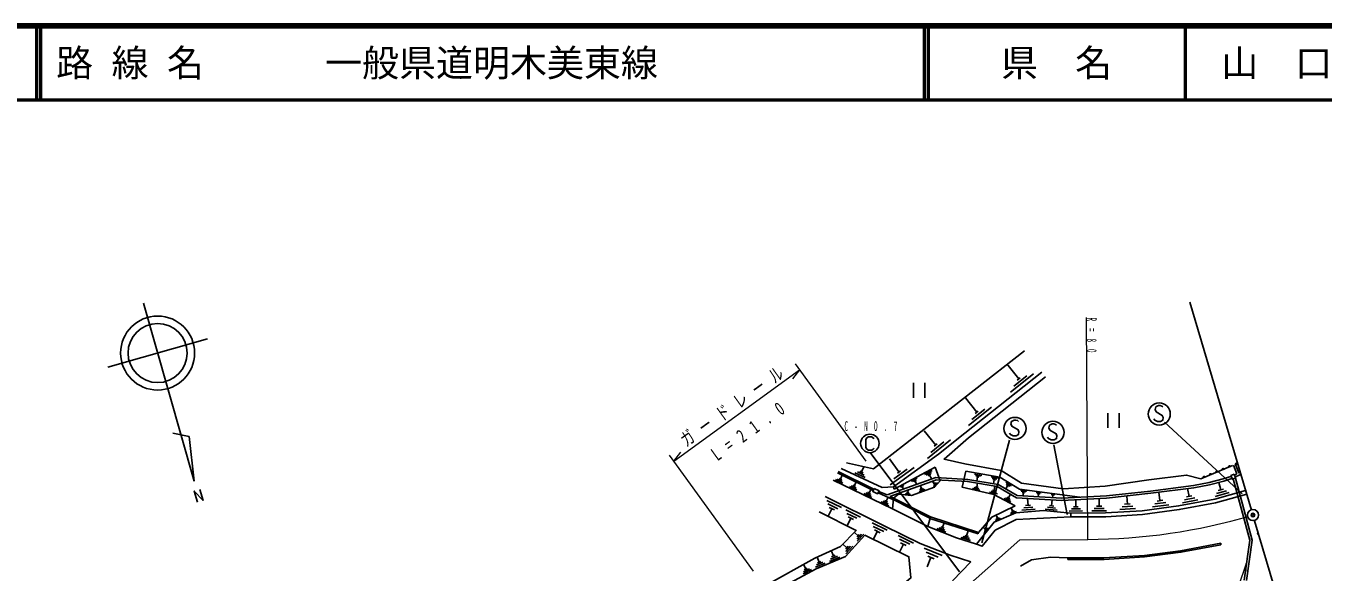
# Model space of a CAD drawing. Units: millimetres, scale not verified. Extents: x 40000 to 680000, y 20000 to 380000.
# Drawn here: x 176304 to 351651, y 306186 to 380000 of the extents above; entities that cross this region are included whole.
import ezdxf
from ezdxf.enums import TextEntityAlignment as Align

# ---------------------------------------------------------------- set-up
doc = ezdxf.new("R2010")
doc.units = ezdxf.units.MM
doc.header["$LTSCALE"] = 1000
doc.header["$PDMODE"] = 32
doc.header["$PDSIZE"] = 500
doc.linetypes.add('CHAIN', pattern=[18.5, 12, -1.5, 3.5, -1.5])
for name, color, linetype, lineweight in [('M-BGD', 7, 'Continuous', 25), ('M-BMK', 2, 'CHAIN', 13), ('M-BMK-SRVR', 3, 'Continuous', 25), ('M-STR-HTXT', 7, 'Continuous', 13), ('M-STR-STRC', 7, 'Continuous', 25), ('M-TTL', 2, 'Continuous', 140), ('M-TTL-LINE', 7, 'Continuous', 50)]:
    doc.layers.add(name, color=color, linetype=linetype, lineweight=lineweight)
doc.layers.add('M-OTRS', color=6, linetype='Continuous')
doc.layers.add('M-TTL-TXT', color=7, linetype='Continuous')
doc.styles.add('ＭＳ ゴシック', font='')
doc.styles.get('ＭＳ ゴシック').set_extended_font_data('MS Gothic')

msp = doc.modelspace()

# ---------------------------------------------------------------- linework, layer by layer
at = {"layer": 'M-BGD'}
for p, q in [((310515, 332287), (308908, 334317)), ((296292, 331749), (296302, 329749)), ((297822, 329756), (297812, 331756)), ((312518, 332980), (309382, 330497)), ((311614, 332711), (309850, 331314)), ((310711, 332442), (310319, 332132)), ((304840, 327794), (303307, 329732)), ((306843, 328487), (303707, 326004)), ((305940, 328218), (304175, 326822)), ((305036, 327950), (304644, 327639)), ((322553, 327662), (322558, 325662)), ((324078, 325665), (324073, 327665)), ((299294, 323345), (297722, 325284)), ((301288, 324060), (298181, 321542)), ((300388, 323781), (298640, 322365)), ((299488, 323502), (299100, 323187)), ((294324, 319718), (293057, 321470)), ((340053, 320893), (339820, 320797)), ((339830, 320820), (340030, 320903)), ((340006, 320913), (339840, 320844)), ((339861, 320872), (339972, 320918)), ((290849, 317224), (286016, 319587)), ((290937, 317403), (286104, 319767)), ((286400, 318754), (286652, 319267)), ((292052, 317610), (286516, 320197)), ((289734, 318969), (288375, 319604)), ((288694, 319720), (289618, 319288)), ((289502, 319607), (289013, 319836)), ((289257, 319722), (289588, 320428)), ((296355, 320324), (293115, 317979)), ((295441, 320094), (293618, 318775)), ((299221, 320350), (293673, 317412)), ((294527, 319865), (294122, 319572)), ((297751, 319361), (298811, 319922)), ((298731, 319663), (298010, 319281)), ((298270, 319201), (298651, 319403)), ((298460, 319302), (298753, 318751)), ((304523, 319431), (305508, 319258)), ((305323, 319128), (304653, 319246)), ((339428, 320577), (335147, 318806)), ((336527, 319435), (336294, 319339)), ((336296, 319320), (336540, 319421)), ((336552, 319407), (336297, 319301)), ((336304, 319362), (336504, 319445)), ((336480, 319455), (336314, 319386)), ((336335, 319414), (336446, 319460)), ((337383, 319790), (337150, 319693)), ((337152, 319674), (337396, 319775)), ((337408, 319761), (337153, 319655)), ((337160, 319717), (337360, 319799)), ((337336, 319809), (337170, 319740)), ((337191, 319768), (337302, 319814)), ((338239, 320144), (338006, 320047)), ((338008, 320029), (338252, 320129)), ((338264, 320115), (338009, 320010)), ((338016, 320071), (338216, 320154)), ((338192, 320163), (338026, 320094)), ((338047, 320123), (338158, 320168)), ((339095, 320498), (338862, 320402)), ((338864, 320383), (339108, 320484)), ((339120, 320469), (338865, 320364)), ((338872, 320425), (339072, 320508)), ((339048, 320518), (338882, 320449)), ((338903, 320477), (339014, 320523)), ((340013, 319461), (339531, 320618)), ((340013, 319461), (339683, 319312)), ((340407, 319310), (339807, 319039)), ((340106, 320857), (339808, 320734)), ((340118, 320816), (339808, 320734)), ((339822, 320778), (340066, 320879)), ((340078, 320865), (339823, 320759)), ((340547, 319370), (340407, 319310)), ((293443, 314748), (285436, 318623)), ((286738, 318195), (285751, 318680)), ((285986, 318761), (286658, 318431)), ((286577, 318666), (286222, 318841)), ((288613, 317285), (287625, 317770)), ((287861, 317851), (288532, 317521)), ((288452, 317757), (288097, 317931)), ((288274, 317844), (288526, 318357)), ((290276, 316870), (290551, 317430)), ((299291, 318950), (292746, 316608)), ((299392, 318667), (293081, 316409)), ((293673, 317412), (293597, 317711)), ((294449, 317707), (294979, 317988)), ((294939, 317858), (294579, 317667)), ((294708, 317628), (294899, 317729)), ((294804, 317678), (294950, 317402)), ((295973, 318478), (296769, 318900)), ((296709, 318705), (296168, 318418)), ((296363, 318359), (296649, 318510)), ((296506, 318434), (296725, 318021)), ((297119, 317236), (297694, 317446)), ((297357, 317476), (297196, 317916)), ((297509, 317532), (297205, 317420)), ((299073, 318191), (298769, 318475)), ((299172, 318297), (298975, 318086)), ((298981, 317905), (299352, 318303)), ((299533, 318309), (298988, 317724)), ((303625, 318408), (299274, 318650)), ((303641, 318708), (299291, 318950)), ((305248, 317264), (304273, 317486)), ((304464, 317606), (305127, 317456)), ((305007, 317647), (304656, 317727)), ((304783, 319061), (305138, 318998)), ((304831, 317687), (304946, 318194)), ((304960, 319029), (304870, 318517)), ((306772, 319046), (307756, 318873)), ((307571, 318743), (306901, 318861)), ((307031, 318676), (307386, 318613)), ((307209, 318644), (307119, 318132)), ((307171, 317225), (307298, 317783)), ((309004, 317845), (308762, 317445)), ((308769, 318325), (309539, 317859)), ((309341, 317810), (308817, 318127)), ((308866, 317929), (309143, 317761)), ((333548, 316405), (333343, 317478)), ((335671, 319081), (335438, 318985)), ((335440, 318966), (335684, 319067)), ((335696, 319052), (335441, 318947)), ((335448, 319008), (335648, 319091)), ((335624, 319100), (335458, 319032)), ((335479, 319060), (335590, 319106)), ((338183, 317388), (337489, 317195)), ((337836, 317291), (337559, 318294)), ((284567, 315869), (286542, 314899)), ((290646, 316261), (289568, 316790)), ((289825, 316878), (290558, 316518)), ((290470, 316775), (290082, 316965)), ((293498, 316000), (291500, 316908)), ((292746, 316608), (291588, 317087)), ((292940, 315147), (291863, 315676)), ((292120, 315764), (292853, 315404)), ((292765, 315661), (292377, 315852)), ((292571, 315756), (292846, 316317)), ((293580, 316182), (293081, 316409)), ((298476, 313458), (293434, 316033)), ((293580, 316182), (293438, 314693)), ((298566, 313636), (293580, 316182)), ((295859, 316683), (295162, 316742)), ((295283, 316844), (295757, 316804)), ((295655, 316925), (295404, 316946)), ((295529, 316935), (295560, 317298)), ((297878, 317361), (297033, 317051)), ((307629, 316760), (306557, 317003)), ((306767, 317136), (307497, 316970)), ((307364, 317181), (306978, 317269)), ((309462, 315627), (308492, 316146)), ((308731, 316218), (309390, 315865)), ((309318, 316103), (308969, 316290)), ((309143, 316197), (309413, 316701)), ((310735, 317261), (311626, 317139)), ((311464, 317016), (310858, 317099)), ((310981, 316937), (311302, 316893)), ((311142, 316915), (311078, 316451)), ((311767, 315195), (311690, 316127)), ((312861, 316983), (313554, 316889)), ((313428, 316793), (312957, 316857)), ((313053, 316731), (313302, 316697)), ((313177, 316714), (313128, 316353)), ((314877, 316716), (315373, 316648)), ((315283, 316580), (314946, 316626)), ((314952, 315139), (315031, 315967)), ((315014, 316536), (315193, 316512)), ((315103, 316524), (315068, 316266)), ((318234, 315018), (318229, 315954)), ((321396, 315102), (321390, 316142)), ((325205, 315368), (325142, 316458)), ((329993, 315894), (329208, 315788)), ((329600, 315841), (329449, 316975)), ((334706, 315942), (332643, 315548)), ((332910, 315941), (334312, 316209)), ((333919, 316476), (333177, 316334)), ((338971, 316942), (337044, 316408)), ((337267, 316801), (338577, 317165)), ((286071, 314738), (284728, 315398)), ((285244, 314752), (284740, 313725)), ((284889, 314927), (285599, 314578)), ((287131, 314591), (289106, 313622)), ((288635, 313461), (287292, 314120)), ((307617, 313526), (307455, 313910)), ((310210, 314361), (309381, 314011)), ((309457, 314200), (310021, 314438)), ((309683, 314451), (309501, 314882)), ((309833, 314514), (309534, 314388)), ((313870, 314494), (310116, 314181)), ((312712, 314695), (310918, 314546)), ((311181, 314857), (312401, 314958)), ((312090, 315222), (311445, 315168)), ((313870, 314494), (317556, 314143)), ((315700, 314554), (314107, 314705)), ((314386, 314936), (315469, 314833)), ((315239, 315112), (314666, 315167)), ((319137, 314448), (317337, 314437)), ((317556, 314143), (317559, 313643)), ((317624, 314727), (318848, 314734)), ((318558, 315020), (317910, 315017)), ((322399, 314468), (320400, 314457)), ((320718, 314778), (322078, 314786)), ((321756, 315104), (321036, 315100)), ((326292, 314758), (324196, 314637)), ((324512, 314991), (325937, 315074)), ((325583, 315390), (324828, 315346)), ((330784, 315289), (328604, 314997)), ((328906, 315393), (330389, 315591)), ((287808, 313475), (287304, 312448)), ((287453, 313649), (288164, 313300)), ((290684, 312857), (292748, 311843)), ((292256, 311675), (290852, 312364)), ((298566, 313636), (298213, 312348)), ((305015, 311340), (298505, 313445)), ((305076, 311530), (298566, 313636)), ((299711, 312180), (300532, 311853)), ((300416, 312123), (299981, 312296)), ((300198, 312210), (300448, 312838)), ((306017, 312005), (305731, 312230)), ((305958, 311749), (306253, 312122)), ((306410, 312141), (305976, 311591)), ((308085, 313446), (307348, 313135)), ((307416, 313303), (307917, 313514)), ((307749, 313583), (307484, 313470)), ((317559, 313643), (310150, 313283)), ((288806, 311100), (288303, 311552)), ((288963, 311274), (288650, 310926)), ((288665, 310633), (289256, 311290)), ((289550, 311306), (288681, 310339)), ((291392, 311689), (290864, 310616)), ((291020, 311872), (291763, 311507)), ((294214, 311119), (296279, 310105)), ((295786, 309937), (294382, 310627)), ((300649, 311583), (299441, 312063)), ((304002, 310431), (302669, 310858)), ((302950, 311003), (303857, 310713)), ((303712, 310994), (303232, 311148)), ((303472, 311071), (303694, 311764)), ((305076, 311530), (305015, 311340)), ((306095, 312104), (305939, 311906)), ((342883, 311484), (342796, 311458)), ((342854, 311267), (342796, 311458)), ((342940, 311293), (342854, 311267)), ((285461, 308363), (285166, 309085)), ((287290, 309479), (286749, 309966)), ((287459, 309667), (287122, 309292)), ((287139, 308976), (287775, 309684)), ((288092, 309700), (287156, 308659)), ((294922, 309952), (294395, 308878)), ((294550, 310134), (295294, 309769)), ((297748, 309396), (300164, 308434)), ((299623, 308202), (297981, 308856)), ((337849, 309886), (337812, 310083)), ((281725, 306602), (281403, 307197)), ((284338, 307378), (283042, 306850)), ((283165, 307142), (284046, 307501)), ((283521, 307529), (283246, 308203)), ((283754, 307624), (283288, 307434)), ((286336, 308201), (284947, 307635)), ((285079, 307948), (286023, 308333)), ((285711, 308465), (285211, 308261)), ((298648, 308142), (298148, 306886)), ((298213, 308315), (299083, 307969)), ((304019, 307563), (301539, 305022)), ((317140, 307892), (317140, 308092)), ((341265, 307350), (341210, 306313)), ((282494, 306546), (281351, 305927)), ((281435, 306209), (282213, 306630)), ((281931, 306714), (281519, 306491))]:
    msp.add_line(p, q, dxfattribs=at)
for points in [[(311295, 336102), (290890, 320151), (287241, 320956)], [(313619, 333214), (303212, 324975), (299679, 322112)], [(335147, 318806), (333192, 319286), (328083, 318673), (322213, 317811), (316522, 317454), (310892, 318223), (308155, 319899), (303211, 320814), (300418, 321450), (303727, 324329), (314130, 332579)], [(299679, 322112), (293597, 317711), (292052, 317610)], [(299105, 317674), (299901, 318529), (299221, 320350)], [(303379, 319809), (302880, 317646), (307127, 316682), (310042, 315122)], [(303379, 319809), (307963, 319004), (310609, 317403), (318768, 316290)], [(340461, 319660), (340286, 319585), (339808, 320734)], [(299105, 317674), (296031, 316547), (294258, 316698), (293580, 316182)], [(339300, 318837), (338244, 318490), (336308, 317985), (334202, 317580), (328354, 316834), (322388, 316170), (316350, 315869), (310232, 316220), (307617, 317740), (303592, 318412)], [(339206, 319122), (338159, 318778), (336242, 318277), (334154, 317876), (328321, 317132), (322364, 316469), (316351, 316169), (310321, 316515), (307720, 318027), (303641, 318708)], [(339516, 318790), (341758, 310494), (340998, 305103)], [(339806, 318868), (342063, 310513), (341295, 305061)], [(304019, 307563), (301243, 308451), (297198, 310061), (292335, 312449), (284334, 316379)], [(341188, 317206), (337004, 316047), (332124, 315115), (327204, 314456), (322257, 314170), (317556, 314143)], [(341330, 316727), (337118, 315559), (332204, 314621), (327252, 313958), (322273, 313670), (317559, 313643)], [(276164, 304274), (282956, 308065), (286431, 309644), (288537, 311803), (283535, 314330)], [(310150, 313283), (307342, 311868), (305570, 309673), (304805, 309936), (302087, 310806), (298213, 312348), (293443, 314748)], [(310116, 314181), (307177, 312941), (304805, 309936)], [(310042, 315122), (306860, 313610), (305076, 311530)], [(289729, 311182), (287116, 308275), (283114, 306643), (276691, 303168)], [(289729, 311182), (295659, 308257), (295927, 305386), (281692, 293585), (280008, 293375), (277217, 298482), (276691, 303010)], [(337812, 310083), (332400, 309062), (327510, 308441), (322035, 308087), (317140, 308092)], [(337849, 309886), (332431, 308865), (327529, 308242), (322041, 307887), (317140, 307892)], [(317140, 308092), (314787, 308191), (312242, 307820), (310748, 306988)]]:
    msp.add_lwpolyline(points, dxfattribs=at)
for points in [[(339819, 320738), (339816, 320776), (339821, 320810), (339838, 320850), (339858, 320878), (339887, 320902), (339931, 320921), (339969, 320923), (340004, 320918), (340043, 320902), (340071, 320881), (340096, 320852)], [(336293, 319280), (336290, 319318), (336295, 319352), (336312, 319391), (336332, 319420), (336361, 319444), (336405, 319463), (336443, 319465), (336478, 319460), (336517, 319444), (336545, 319423), (336570, 319395)], [(337149, 319634), (337146, 319672), (337151, 319707), (337168, 319746), (337188, 319774), (337217, 319799), (337261, 319817), (337299, 319820), (337334, 319815), (337373, 319798), (337401, 319777), (337426, 319749)], [(338005, 319988), (338002, 320026), (338007, 320061), (338024, 320100), (338044, 320128), (338073, 320153), (338118, 320171), (338155, 320174), (338190, 320169), (338229, 320153), (338257, 320132), (338282, 320103)], [(338861, 320343), (338858, 320381), (338863, 320415), (338880, 320454), (338901, 320482), (338929, 320507), (338974, 320526), (339011, 320528), (339046, 320523), (339085, 320507), (339113, 320486), (339138, 320457)], [(339631, 319405), (339835, 318925), (339389, 318736), (339186, 319216)], [(290982, 317496), (291632, 317176), (291431, 316766), (290781, 317085)], [(335437, 318926), (335434, 318963), (335439, 318998), (335456, 319037), (335476, 319065), (335505, 319090), (335549, 319108), (335587, 319111), (335622, 319106), (335661, 319090), (335689, 319069), (335714, 319040)]]:
    msp.add_lwpolyline(points, close=True, dxfattribs=at)
at = {"layer": 'M-BMK'}
for points in [[(319837, 310594), (321233, 310612), (322628, 310656), (324023, 310723), (325416, 310815), (326807, 310932), (328197, 311072), (329583, 311237), (330966, 311426), (332346, 311639), (333722, 311876), (335094, 312137), (336461, 312422), (337822, 312731), (339179, 313064), (340529, 313420), (341462, 313681)], [(256586, 270429), (302026, 302861), (310647, 310549), (319837, 310594)]]:
    msp.add_lwpolyline(points, dxfattribs=at)
at = {"layer": 'M-BMK-SRVR'}
for p, q in [((199054, 318485), (192185, 342523)), ((341977, 314542), (333650, 342652)), ((187378, 333869), (200839, 337716)), ((198367, 324529), (196169, 324941)), ((199054, 318485), (198367, 324529)), ((342404, 313098), (350692, 285123))]:
    msp.add_line(p, q, dxfattribs=at)
msp.add_lwpolyline([(199831, 317354), (200256, 315870), (199060, 317138), (199494, 315651)], dxfattribs=at)
for centre, radius in [((194108, 335793), 5000), ((194108, 335793), 4000), ((342171, 313887), 750), ((342171, 313887), 30)]:
    msp.add_circle(centre, radius, dxfattribs=at)
at = {"layer": 'M-OTRS'}
msp.add_point((342171, 313887), dxfattribs=at)
at = {"layer": 'M-STR-HTXT'}
for p, q in [((319837, 310594), (319691, 340593)), ((263879, 321171), (280877, 333503)), ((280877, 333503), (279909, 332282)), ((280289, 334312), (289824, 321170)), ((274666, 306302), (263291, 321981)), ((263879, 321171), (264846, 322392))]:
    msp.add_line(p, q, dxfattribs=at)
msp.add_lwpolyline([(341265, 307350), (332683, 282013), (316108, 282013)], dxfattribs=at)
at = {"layer": 'M-STR-STRC'}
for p, q in [((330237, 326429), (340709, 316781)), ((305520, 310134), (309285, 324017)), ((315236, 323370), (317050, 313957)), ((290409, 322324), (302513, 306221))]:
    msp.add_line(p, q, dxfattribs=at)
for points in [[(329984, 328508), (329864, 328628), (329624, 328688), (329384, 328688), (329024, 328508), (328964, 328148), (329084, 327848), (329924, 327368), (330044, 327068), (329984, 326708), (329684, 326528), (329264, 326528), (328904, 326708), (328784, 326888)], [(310479, 326558), (310359, 326678), (310119, 326738), (309879, 326738), (309519, 326558), (309459, 326198), (309579, 325898), (310419, 325418), (310539, 325118), (310479, 324758), (310179, 324578), (309759, 324578), (309399, 324758), (309279, 324938)], [(315622, 326026), (315502, 326146), (315262, 326206), (315022, 326206), (314662, 326026), (314602, 325666), (314722, 325366), (315562, 324886), (315682, 324586), (315622, 324226), (315322, 324046), (314902, 324046), (314542, 324226), (314422, 324406)], [(290934, 324179), (290833, 324328), (290631, 324475), (290181, 324471), (289983, 324318), (289835, 324117), (289847, 323017), (289999, 322818), (290201, 322671), (290651, 322675), (290850, 322778), (290948, 322929)]]:
    msp.add_lwpolyline(points, dxfattribs=at)
for centre, radius in [((329504, 327548), 1500), ((309999, 325598), 1500), ((315142, 325066), 1500), ((290391, 323573), 1250)]:
    msp.add_circle(centre, radius, dxfattribs=at)
at = {"layer": 'M-TTL'}
msp.add_line((680000, 380000), (40000, 380000), dxfattribs=at)
at = {"layer": 'M-TTL-LINE'}
for p, q in [((177750, 380000), (177750, 370000)), ((178250, 380000), (178250, 370000)), ((297750, 380000), (297750, 370000)), ((298250, 380000), (298250, 370000)), ((333000, 380000), (333000, 370000)), ((40000, 370000), (680000, 370000))]:
    msp.add_line(p, q, dxfattribs=at)

# ---------------------------------------------------------------- texts
at = {"layer": 'M-STR-HTXT', "attachment_point": 7, "style": 'ＭＳ ゴシック'}
for s, insert, char_height, rotation in [('\\T2.92;\\W0.45;R=80', (319714, 340585), 1320, 270), ('\\T1.68;\\W0.7;ガードレール', (265627, 322945), 1833, 35.7), ('\\T2.42;\\W0.7;L=21.0', (269793, 321110), 1833, 35.7)]:
    msp.add_mtext(s, dxfattribs=dict(at, insert=insert, char_height=char_height, rotation=rotation))
at = {"layer": 'M-STR-STRC', "insert": (286945, 325229), "char_height": 1320, "attachment_point": 7, "style": 'ＭＳ ゴシック'}
msp.add_mtext('\\T2.75;\\W0.45;C-NO.7', dxfattribs=at)
at = {"layer": 'M-TTL-TXT', "style": 'ＭＳ ゴシック'}
for s, p in [('路 線 名', (180380, 375000)), ('一般県道明木美東線', (216734, 375000))]:
    msp.add_text(s, height=3666, dxfattribs=at).set_placement(p, align=Align.MIDDLE_LEFT)
for s, p in [('県\u3000名', (315625, 375000)), ('山\u3000口\u3000県', (350375, 375000))]:
    msp.add_text(s, height=3666, dxfattribs=at).set_placement(p, align=Align.MIDDLE_CENTER)

doc.saveas('drawing.dxf')
